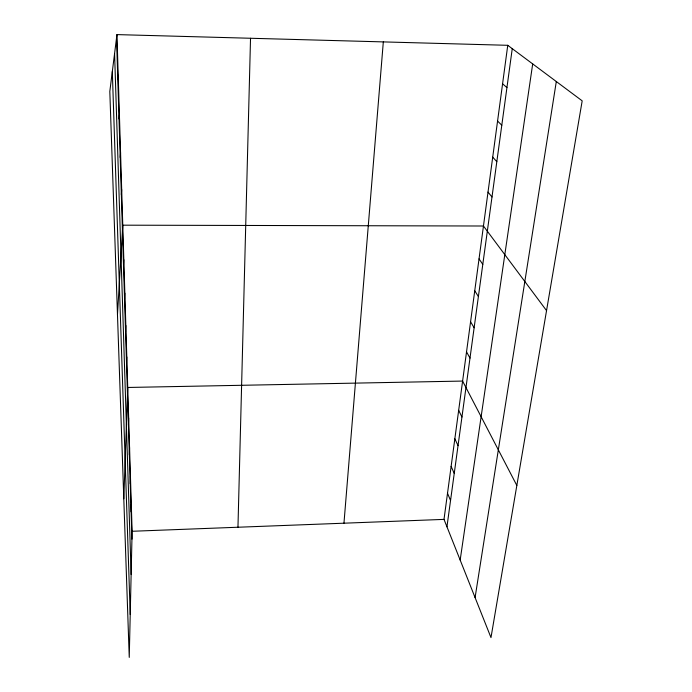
<?xml version="1.0" encoding="UTF-8"?>
<svg xmlns="http://www.w3.org/2000/svg" width="692" height="692" viewBox="0 0 692 692"><rect width="100%" height="100%" fill="white"/><g stroke="black" fill="none" stroke-linecap="round" stroke-linejoin="round"><path stroke-width="1.04" d="M116.957 34.6L132.12 531.274L129.248 657.4L109.812 91.448L116.957 34.6L507.755 45.309L582.188 100.842L490.983 637.591L444.004 519.381L507.755 45.309M131.099 511.864L131.29 504.174M237.962 527.243L250.53 38.259M130.234 483.786L130.442 476.278M129.352 454.86L129.56 447.551M128.435 425.052L128.66 417.968M123.799 498.75L127.726 387.468L462.602 381.067L516.837 485.473M126.541 363.577L126.8 356.968M125.563 331.883L125.84 325.534M124.56 299.186L124.845 293.123M123.522 265.451L123.833 259.69M117.476 314.696L122.778 225.177L483.457 226.007L546.542 310.613M121.351 194.634L121.688 189.547M120.209 157.447L120.564 152.733M343.959 523.195L383.316 41.901M119.024 118.989L119.405 114.682M117.796 79.199L118.202 75.324M446.954 526.802L512.253 48.656M460.171 560.062L532.693 63.915M475.084 597.577L556.307 81.535M132.12 531.274L444.004 519.381M502.582 83.801L506.933 87.573M497.565 121.057L501.795 125.217M492.713 157.145L496.813 161.668M488.016 192.108L491.995 196.978M479.037 258.886L482.791 264.361M474.747 290.787L478.397 296.539M470.577 321.754L474.132 327.774M466.529 351.839L469.989 358.093M458.666 410.321L461.945 417.017M454.843 438.754L458.035 445.648M451.132 466.382L454.237 473.458M447.516 493.249L450.544 500.506M112.32 71.535L130.226 614.513M116.533 37.999L131.938 539.137M114.587 53.5L131.134 574.49"/></g></svg>
